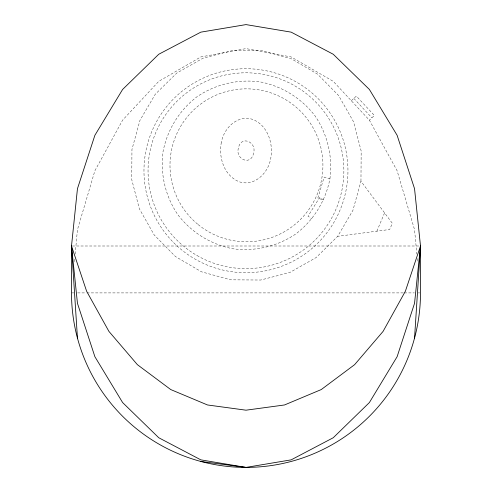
<?xml version="1.0" encoding="UTF-8"?>
<svg xmlns="http://www.w3.org/2000/svg" width="492" height="492" viewBox="0 0 492 492"><rect width="100%" height="100%" fill="white"/><g stroke="black" fill="none" stroke-linecap="round" stroke-linejoin="round"><path stroke-width="0.37" stroke-dasharray="2.46 1.84" d="M360.956 181.204L361.171 151.026L353.563 121.825L338.656 95.589L317.469 74.101L291.442 58.831L262.347 50.817L232.169 50.602L202.968 58.21L176.726 73.117L155.238 94.304L139.968 120.337L131.954 149.427L131.745 179.605L139.353 208.805L154.26 235.047L175.447 256.535L201.474 271.805L230.57 279.819L260.748 280.028L289.948 272.42L316.19 257.519L337.672 236.326L352.942 210.299L360.956 181.204L392.333 223.3L389.726 229.475L337.672 236.326M329.917 178.799C332.838 156.677 327.537 134.298 315.009 115.835C301.43 98.129 281.861 86.051 259.942 81.856C237.82 78.935 215.441 84.237 196.978 96.764C179.273 110.343 167.194 129.913 163 151.831C160.078 173.953 165.373 196.333 177.907 214.795C191.486 232.501 211.056 244.579 232.974 248.774C255.096 251.695 277.476 246.4 295.938 233.866C313.644 220.293 325.722 200.718 329.917 178.799L324.154 177.077L317.82 198.215L323.582 199.943L319.603 197.489L308.01 216.265L311.996 218.725M74.44 261.67L74.729 258.626M75.159 254.056L77.453 229.678L94.882 170.755L122.613 120.165L158.75 81.34L200.834 56.937L246 48.61L291.166 56.937L333.25 81.34L369.387 120.165L397.118 170.755L414.547 229.678L416.841 254.056M376.854 231.166L384.572 212.888M351.319 100.749L356.337 96.075L374.412 115.485L369.387 120.165M72.275 246L419.725 246M71.506 292.906L73.812 292.906M77.656 292.906L86.112 292.906M86.881 292.906L403.581 292.906M404.35 292.906L414.344 292.906M418.188 292.906L419.725 292.906M353.828 98.412L371.897 117.828M417.271 258.626L417.56 261.67M221.382 142.231C218.294 157.311 224.118 175.865 239.401 181.837C254.444 186.782 268.171 173.049 270.618 158.971C273.706 143.885 267.882 125.331 252.599 119.359C237.556 114.415 223.829 128.148 221.382 142.231M238.423 148.024C234.948 159.156 251.049 166.351 253.577 153.172C257.052 142.047 240.951 134.845 238.423 148.024M197.003 255.514A97.914 97.914 0 0 0 343.871 170.718A97.914 97.914 0 0 0 197.003 85.922A97.914 97.914 0 0 0 197.003 255.514M173.842 242.839A101.992 101.992 0 0 0 344.48 197.114A101.992 101.992 0 0 0 219.561 72.201A101.992 101.992 0 0 0 173.842 242.839M198.153 224.592A76.463 76.463 0 0 0 321.94 177.514A76.463 76.463 0 0 0 219.278 93.843A76.463 76.463 0 0 0 198.153 224.592"/><path stroke-width="0.74" d="M414.547 338.066L420.494 246L414.547 188.7L397.118 135.3L369.387 89.446L333.25 54.261L291.166 32.146L246 24.6L200.834 32.146L158.75 54.261L122.613 89.446L94.882 135.3L77.453 188.7L71.506 246L71.506 292.906A174.494 174.494 0 0 0 246 467.4L291.166 459.854L333.25 437.739L369.387 402.554L397.118 356.7L414.547 303.3L420.494 246L405.383 291.221L383.09 331.38L354.621 364.658L321.251 389.566L284.493 404.971L246 410.187L207.507 404.971L170.749 389.566L137.379 364.658L108.91 331.38L86.617 291.221L71.506 246L77.453 338.066M200.834 461.453L246 467.4A174.494 174.494 0 0 0 420.494 292.906L420.494 246M246 467.4L200.834 459.854L158.75 437.739L122.613 402.554L94.882 356.7L77.453 303.3L71.506 246"/></g></svg>
